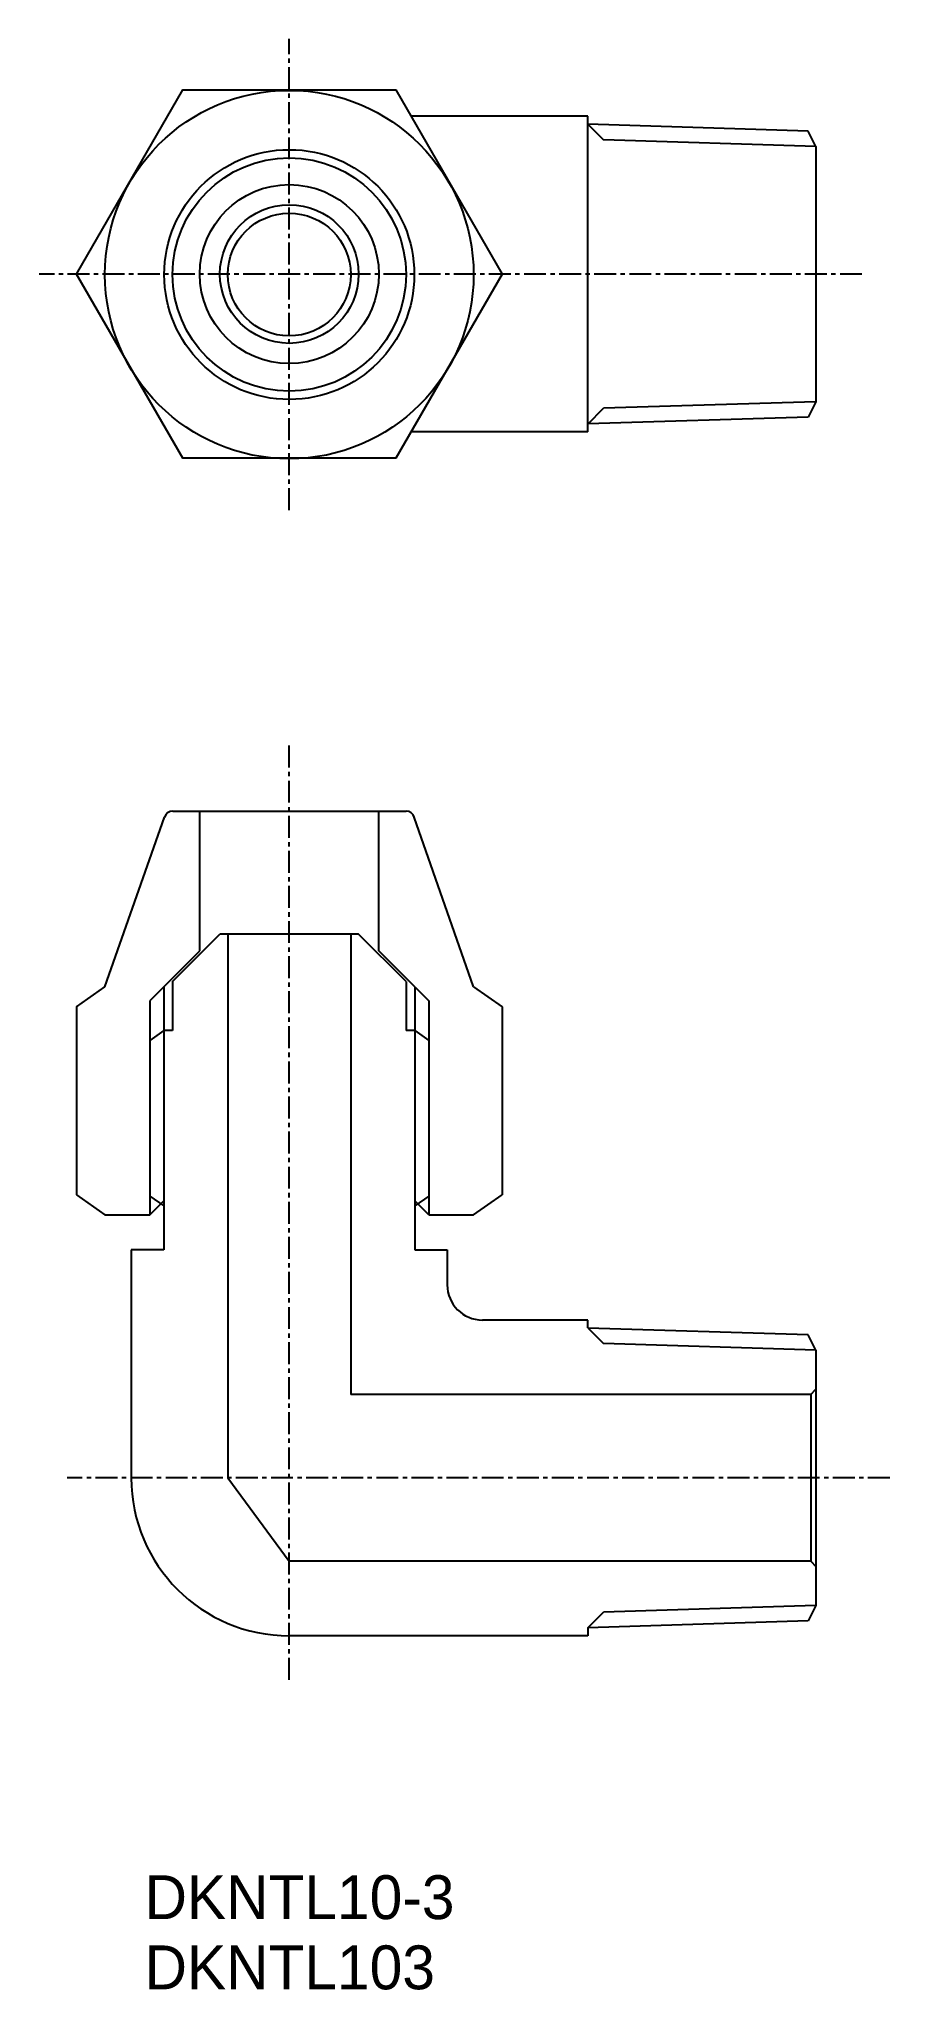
# Model space of a CAD drawing. Extents: x 1669 to 1718, y -153 to -42.
import ezdxf

# ---------------------------------------------------------------- set-up
doc = ezdxf.new("R2010")
doc.units = 0
doc.linetypes.add('CENTER', pattern=[2, 1.25, -0.25, 0.25, -0.25])
doc.layers.get('0').update_dxf_attribs({"linetype": 'CONTINUOUS'})
doc.layers.add('CENTER', color=1, linetype='CENTER')

msp = doc.modelspace()

# ---------------------------------------------------------------- linework, layer by layer
at = {"color": 7, "linetype": 'CONTINUOUS'}
for p, q in [((1700.64, -46.22), (1690.57, -46.22)), ((1700.64, -64.22), (1700.64, -46.22)), ((1713.19, -47.07), (1700.64, -46.68)), ((1713.64, -47.94), (1713.19, -47.07)), ((1713.64, -47.94), (1713.64, -62.5)), ((1713.19, -63.37), (1700.64, -63.76)), ((1713.64, -62.5), (1713.19, -63.37)), ((1700.64, -64.22), (1690.57, -64.22)), ((1673.14, -95.84), (1676.53, -86.17)), ((1677, -85.84), (1690.29, -85.84)), ((1678.54, -93.79), (1678.54, -85.84)), ((1688.74, -93.79), (1688.74, -85.84)), ((1694.14, -95.84), (1690.76, -86.17)), ((1676.99, -95.54), (1679.69, -92.84)), ((1687.59, -92.84), (1679.69, -92.84)), ((1680.14, -92.84), (1680.14, -123.84)), ((1687.14, -92.84), (1687.14, -119.09)), ((1690.29, -95.54), (1687.59, -92.84)), ((1676.49, -95.84), (1678.54, -93.79)), ((1690.79, -95.84), (1688.74, -93.79)), ((1676.99, -95.54), (1676.99, -98.34)), ((1690.29, -95.54), (1690.29, -98.34)), ((1671.52, -96.98), (1673.14, -95.84)), ((1676.49, -95.84), (1675.69, -96.64)), ((1676.49, -95.84), (1676.49, -108.04)), ((1690.79, -95.84), (1690.79, -108.04)), ((1690.79, -95.84), (1691.59, -96.64)), ((1694.14, -95.84), (1695.77, -96.98)), ((1671.52, -96.98), (1671.52, -107.7)), ((1695.77, -96.98), (1695.77, -107.7)), ((1676.49, -98.34), (1675.69, -98.9)), ((1675.69, -98.9), (1675.69, -107.78)), ((1676.49, -98.34), (1676.49, -110.84)), ((1676.99, -98.34), (1676.49, -98.34)), ((1690.79, -98.34), (1690.29, -98.34)), ((1690.79, -98.34), (1690.79, -110.84)), ((1690.79, -98.34), (1691.59, -98.9)), ((1691.59, -98.9), (1691.59, -107.78)), ((1671.52, -107.7), (1673.14, -108.84)), ((1675.69, -107.78), (1676.49, -108.34)), ((1691.59, -107.78), (1690.79, -108.34)), ((1694.14, -108.84), (1695.77, -107.7)), ((1673.14, -108.84), (1675.69, -108.84)), ((1675.69, -108.84), (1676.49, -108.04)), ((1691.59, -108.84), (1690.79, -108.04)), ((1691.59, -108.84), (1694.14, -108.84)), ((1674.64, -110.84), (1674.64, -123.84)), ((1676.49, -110.84), (1674.64, -110.84)), ((1690.79, -110.84), (1692.64, -110.84)), ((1692.64, -110.84), (1692.64, -112.84)), ((1700.64, -114.84), (1694.64, -114.84)), ((1700.64, -115.29), (1700.64, -114.84)), ((1713.19, -115.69), (1700.64, -115.3)), ((1713.64, -116.56), (1713.19, -115.69)), ((1713.64, -116.56), (1713.64, -131.12)), ((1713.34, -119.09), (1713.64, -118.79)), ((1713.34, -119.09), (1687.14, -119.09)), ((1713.34, -119.09), (1713.34, -128.59)), ((1680.14, -123.84), (1683.64, -128.59)), ((1713.34, -128.59), (1683.64, -128.59)), ((1713.34, -128.59), (1713.64, -128.89)), ((1713.64, -131.12), (1713.19, -131.99)), ((1713.19, -131.99), (1700.64, -132.38)), ((1700.64, -132.84), (1683.64, -132.84)), ((1700.64, -132.39), (1700.64, -132.84))]:
    msp.add_line(p, q, dxfattribs=at)
at = {"color": 3, "linetype": 'CONTINUOUS'}
for p, q in [((1700.64, -46.67), (1701.54, -47.56)), ((1713.64, -47.94), (1701.54, -47.56)), ((1700.64, -63.77), (1701.54, -62.87)), ((1713.64, -62.5), (1701.54, -62.87)), ((1675.69, -96.64), (1675.69, -108.84)), ((1691.59, -96.64), (1691.59, -108.84)), ((1700.64, -115.29), (1701.54, -116.18)), ((1713.64, -116.56), (1701.54, -116.18)), ((1713.64, -131.12), (1701.54, -131.49)), ((1700.64, -132.39), (1701.54, -131.49))]:
    msp.add_line(p, q, dxfattribs=at)
at = {"color": 7, "linetype": 'CONTINUOUS'}
msp.add_lwpolyline([(1695.77, -55.22), (1689.71, -65.72), (1677.58, -65.72), (1671.52, -55.22), (1677.58, -44.72), (1689.71, -44.72)], close=True, dxfattribs=at)
for centre, radius in [((1683.64, -55.25), 10.5), ((1683.64, -55.25), 7.12), ((1683.64, -55.25), 6.65), ((1683.64, -55.22), 5.1), ((1683.64, -55.22), 3.95), ((1683.64, -55.25), 3.5)]:
    msp.add_circle(centre, radius, dxfattribs=at)
for centre, radius, start, end in [((1677, -86.34), 0.5, 90, 160.71), ((1690.29, -86.34), 0.5, 19.29, 90), ((1694.64, -112.84), 2, 180, 270), ((1683.64, -123.84), 9, 180, 270)]:
    msp.add_arc(centre, radius, start, end, dxfattribs=at)
at = {"layer": 'CENTER', "color": 1, "linetype": 'CENTER'}
for p, q in [((1683.64, -68.68), (1683.64, -41.82)), ((1716.26, -55.22), (1669.39, -55.22)), ((1683.64, -135.35), (1683.64, -81.93)), ((1717.85, -123.84), (1670.98, -123.84))]:
    msp.add_line(p, q, dxfattribs=at)

# ---------------------------------------------------------------- texts
for s, p in [('DKNTL10-3', (1675.4, -148.99)), ('DKNTL103', (1675.4, -152.99))]:
    msp.add_text(s, height=2.5).set_placement(p)

doc.saveas('drawing.dxf')
